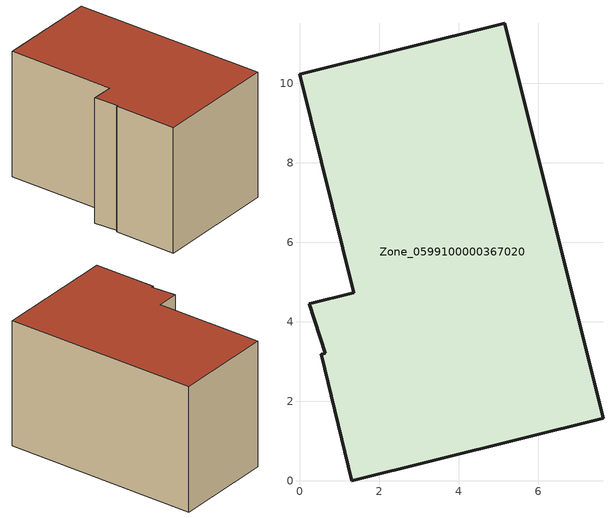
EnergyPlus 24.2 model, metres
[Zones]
Zone_0599100000367020
 floor ground (C_G): 0.65,3.21 0.25,4.46 1.37,4.73 0,10.23 5.16,11.51 7.63,1.57 1.32,0 0.55,3.19 z0
 wall outside (C_F): 1.32,0 7.63,1.57 5.16,11.51 0,10.23 1.37,4.73 0.25,4.46 0.65,3.21 0.55,3.19 1.32,0 z0:6.67
 roof outside (C_R): 0.25,4.46 0.65,3.21 0.55,3.19 1.32,0 7.63,1.57 5.16,11.51 0,10.23 1.37,4.73 z6.67
[BUILDING]
Pand.0599100000367020: North Axis=0; Terrain=City; Loads Convergence Tolerance Value=0.04; Temperature Convergence Tolerance Value=0.4; Solar Distribution=FullExterior; Maximum Number of Warmup Days=25; Minimum Number of Warmup Days=1
[Site:Location]
Rotterdam.The.Hague.AP_ZH_NLD Design_Conditions: Latitude=51.96; Longitude=4.45; Time Zone=1; Elevation=-4.5
[SITE:GROUNDTEMPERATURE:BUILDINGSURFACE]
18, 18, 18, 18, 18, 18, 18, 18, 18, 18, 18, 18
[MATERIAL] Thermal Absorptance=0.9; Solar Absorptance=0.7; Visible Absorptance=0.7
Name | Roughness | Thickness | Conductivity | Density | Specific Heat
G.TC.1992-2005 | MediumSmooth | 0.15 | 0.06 | 540 | 1210
F.TC.1992-2005 | Rough | 0.3 | 0.12 | 1920 | 840
R.TC.1992-2005 | MediumRough | 0.2 | 0.08 | 1500 | 1000
[CONSTRUCTION]
C_G: G.TC.1992-2005
C_F: F.TC.1992-2005
C_R: R.TC.1992-2005
[ZONE]
Zone_0599100000367020: Type=1; Multiplier=1; Ceiling Height=Autocalculate; Volume=Autocalculate; Floor Area=autocalculate; Part of Total Floor Area=Yes
[ZONEINFILTRATION:DESIGNFLOWRATE]
Infil_Zone_0599100000367020: Zone or ZoneList or Space or SpaceList=Zone_0599100000367020; Schedule=AlwaysOn; Design Flow Rate Calculation Method=Flow/Area; Flow Rate per Floor Area=0.0015; Constant Term Coefficient=1; Temperature Term Coefficient=0; Velocity Term Coefficient=0; Velocity Squared Term Coefficient=0
[HVACTEMPLATE:ZONE:IDEALLOADSAIRSYSTEM]
Zone_0599100000367020: Maximum Heating Supply Air Temperature=50; Minimum Cooling Supply Air Temperature=13; Maximum Heating Supply Air Humidity Ratio=0.0156; Minimum Cooling Supply Air Humidity Ratio=0.0077; Heating Limit=NoLimit; Cooling Limit=NoLimit; Dehumidification Control Type=ConstantSensibleHeatRatio; Cooling Sensible Heat Ratio=0.7; Dehumidification Setpoint=60; Humidification Control Type=None; Humidification Setpoint=30; Outdoor Air Method=None; Outdoor Air Flow Rate per Person=0.00944; Outdoor Air Flow Rate per Zone Floor Area=0; Outdoor Air Flow Rate per Zone=0; Demand Controlled Ventilation Type=None; Outdoor Air Economizer Type=NoEconomizer; Heat Recovery Type=None; Sensible Heat Recovery Effectiveness=0.7; Latent Heat Recovery Effectiveness=0.65
[ZONECONTROL:THERMOSTAT]
ThermostatControl_Zone_0599100000367020: Zone or ZoneList=Zone_0599100000367020; Control Type Schedule=DualSetpointControlType; Control 1=Thermostat_Zone_0599100000367020; Temperature Difference Between Cutout And Setpoint=0
[THERMOSTATSETPOINT:DUALSETPOINT]
Thermostat_Zone_0599100000367020: Heating Setpoint Temperature Schedule=HeatingSetpoint_Zone_0599100000367020; Cooling Setpoint Temperature Schedule=CoolingSetpoint_Zone_0599100000367020
[SCHEDULE:COMPACT]
HeatingSetpoint_Zone_0599100000367020: Through: 12/31, For: AllDays, Until: 24:00, 21
CoolingSetpoint_Zone_0599100000367020: Through: 12/31, For: AllDays, Until: 24:00, 24
DualSetpointControlType: Through: 12/31, For: AllDays, Until: 24:00, 4
AlwaysOn: Through: 12/31, For: AllDays, Until: 24:00, 1
